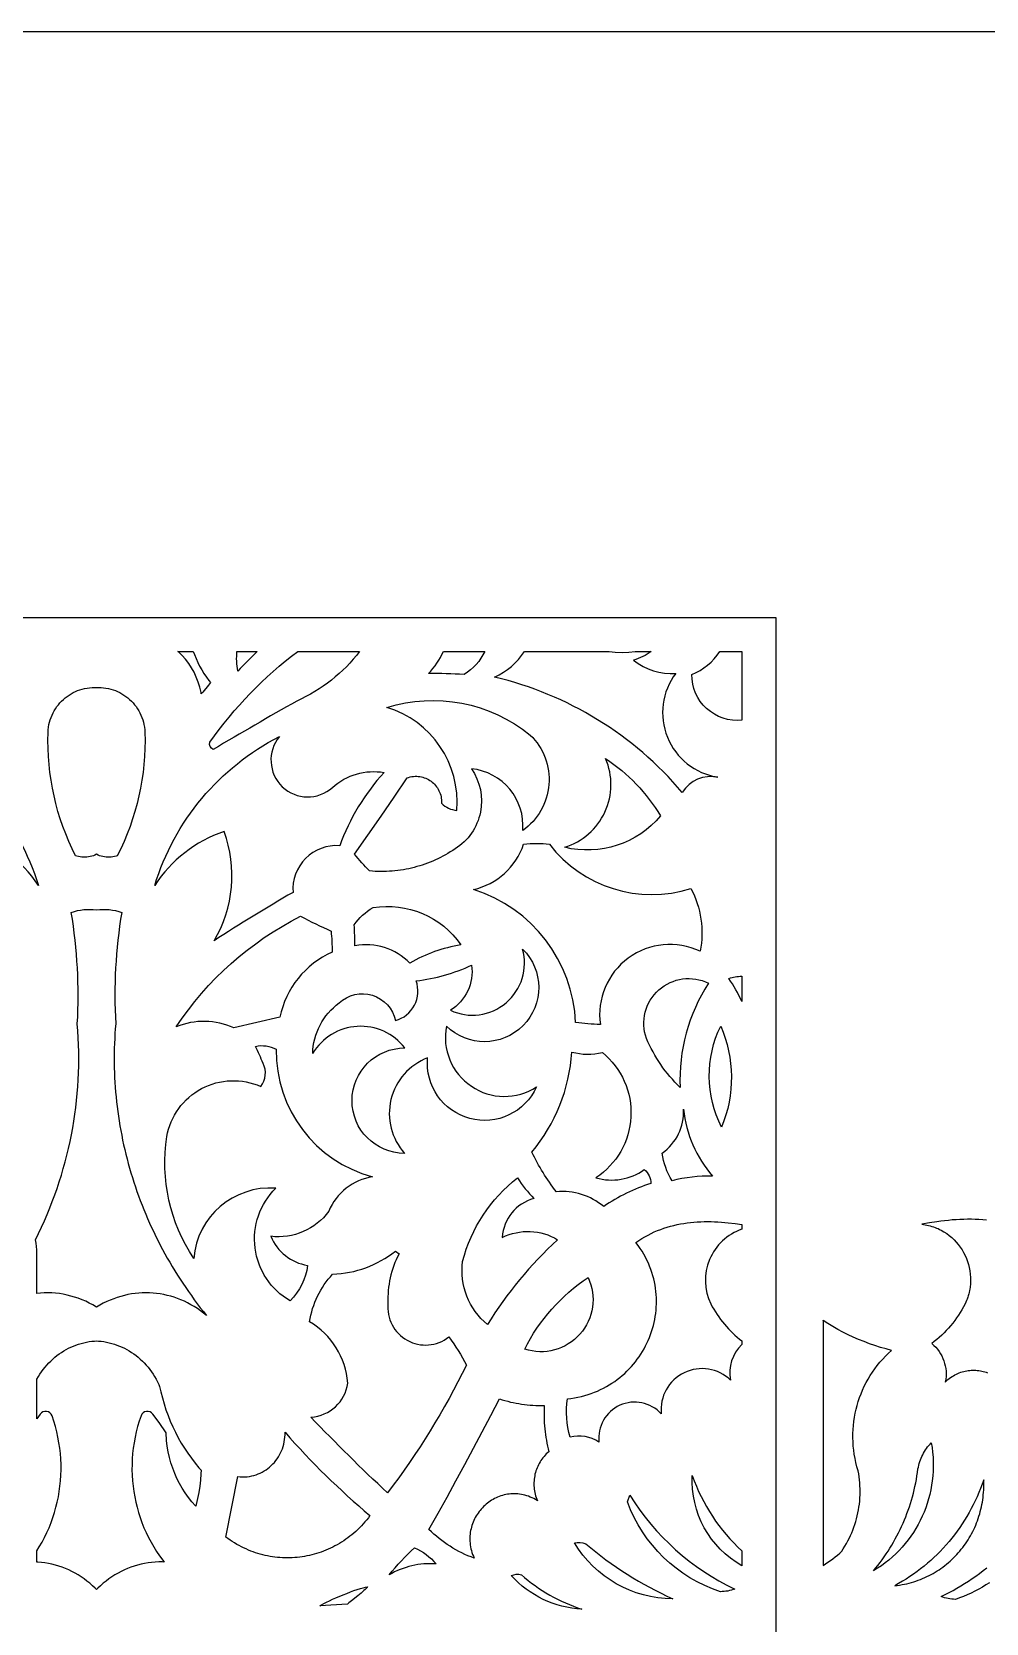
# Model space of a CAD drawing. Extents: x -570 to 570, y -425 to 425.
# Drawn here: x 150.4 to 296.4, y 1.6 to 245 of the extents above; entities that cross this region are included whole.
import ezdxf

# ---------------------------------------------------------------- set-up
doc = ezdxf.new("R2010")
doc.units = 0
doc.layers.add('LAYER_1', color=18, linetype='CONTINUOUS')
doc.layers.add('LAYER_2', color=4, linetype='CONTINUOUS')

msp = doc.modelspace()

# ---------------------------------------------------------------- linework, layer by layer
at = {"layer": 'LAYER_1'}
for points in [[(175.11, 150.25), (175.29, 149.76), (175.53, 149.16), (175.8, 148.57), (176.09, 148), (176.41, 147.43), (176.75, 146.88), (177.11, 146.33), (177.5, 145.8), (177.77, 145.47), (177.44, 145.07), (176.56, 144.04), (176.33, 143.78), (176.31, 143.94), (176.12, 144.76), (175.88, 145.56), (175.58, 146.33), (175.24, 147.06), (174.84, 147.76), (174.41, 148.42), (173.93, 149.04), (173.41, 149.62), (172.86, 150.16), (172.75, 150.25)], [(274.33, 12.67), (274.56, 13.02), (274.8, 13.41), (275.03, 13.8), (275.25, 14.21), (275.46, 14.61), (275.65, 15.03), (275.84, 15.45), (276.01, 15.87), (276.17, 16.3), (276.32, 16.73), (276.45, 17.17), (276.58, 17.61), (276.69, 18.05), (276.79, 18.5), (276.87, 18.95), (276.95, 19.4), (277.01, 19.86), (277.06, 20.32), (277.09, 20.78), (277.12, 21.24), (277.13, 21.7), (277.12, 22.16), (277.11, 22.63), (277.08, 23.09), (277.04, 23.56), (276.98, 24.02), (276.91, 24.49), (276.83, 24.95), (276.65, 25.57), (276.49, 26.2), (276.35, 26.83), (276.24, 27.46), (276.15, 28.09), (276.09, 28.72), (276.05, 29.36), (276.03, 29.99), (276.03, 30.62), (276.06, 31.25), (276.1, 31.87), (276.17, 32.5), (276.27, 33.12), (276.38, 33.73), (276.52, 34.34), (276.67, 34.95), (276.85, 35.54), (277.05, 36.13), (277.27, 36.72), (277.51, 37.29), (277.77, 37.86), (278.05, 38.42), (278.35, 38.97), (278.68, 39.5), (279.02, 40.03), (279.38, 40.54), (279.76, 41.05), (280.16, 41.53), (280.58, 42.01), (281.02, 42.47), (281.47, 42.92), (281.95, 43.35), (281.09, 43.57), (280.24, 43.82), (279.39, 44.09), (278.56, 44.38), (277.73, 44.7), (276.9, 45.03), (276.09, 45.38), (275.29, 45.75), (274.5, 46.15), (273.72, 46.56), (272.95, 47), (272.2, 47.46), (271.46, 47.94), (271.45, 47.95), (271.45, 10.48), (271.83, 10.72), (272.21, 10.96), (272.59, 11.22), (272.95, 11.49), (273.31, 11.77), (273.66, 12.06), (274, 12.36)], [(221.97, 35.93), (222.38, 35.8), (222.8, 35.68), (223.22, 35.57), (223.64, 35.46), (224.07, 35.37), (224.49, 35.28), (224.92, 35.21), (225.35, 35.14), (225.78, 35.08), (226.21, 35.03), (226.64, 34.99), (227.07, 34.96), (227.51, 34.93), (227.94, 34.92), (228.37, 34.91), (228.81, 34.92), (228.79, 34.47), (228.77, 34.03), (228.77, 33.58), (228.78, 33.14), (228.79, 32.69), (228.81, 32.25), (228.84, 31.8), (228.88, 31.36), (228.93, 30.92), (228.99, 30.48), (229.06, 30.04), (229.13, 29.6), (229.21, 29.16), (229.3, 28.72), (229.41, 28.29), (229.51, 27.86), (229.31, 27.69), (229.12, 27.51), (228.94, 27.32), (228.77, 27.12), (228.6, 26.93), (228.45, 26.72), (228.3, 26.51), (228.16, 26.29), (228.03, 26.07), (227.91, 25.85), (227.8, 25.62), (227.7, 25.38), (227.61, 25.15), (227.53, 24.91), (227.46, 24.66), (227.39, 24.42), (227.34, 24.17), (227.3, 23.92), (227.26, 23.66), (227.24, 23.41), (227.22, 23.16), (227.22, 22.9), (227.23, 22.64), (227.24, 22.39), (227.27, 22.13), (227.31, 21.87), (227.35, 21.62), (227.41, 21.37), (227.48, 21.11), (227.56, 20.86), (227.65, 20.61), (227.75, 20.37), (227.48, 20.53), (227.21, 20.68), (226.94, 20.81), (226.67, 20.93), (226.4, 21.04), (226.13, 21.13), (225.85, 21.21), (225.58, 21.28), (225.31, 21.33), (225.04, 21.37), (224.77, 21.4), (224.5, 21.42), (224.23, 21.43), (223.96, 21.43), (223.7, 21.41), (223.43, 21.38), (223.17, 21.35), (222.91, 21.3), (222.66, 21.24), (222.41, 21.17), (222.16, 21.09), (221.91, 21.01), (221.67, 20.91), (221.44, 20.8), (221.2, 20.69), (220.97, 20.56), (220.75, 20.43), (220.53, 20.29), (220.32, 20.14), (220.11, 19.98), (219.91, 19.82), (219.71, 19.65), (219.52, 19.47), (219.34, 19.28), (219.16, 19.09), (218.99, 18.89), (218.83, 18.69), (218.68, 18.47), (218.53, 18.26), (218.39, 18.03), (218.26, 17.81), (218.14, 17.57), (218.02, 17.33), (217.92, 17.09), (217.82, 16.84), (217.74, 16.59), (217.66, 16.33), (217.6, 16.07), (217.54, 15.81), (217.49, 15.54), (217.46, 15.27), (217.43, 15), (217.42, 14.73), (217.42, 14.45), (217.43, 14.17), (217.45, 13.88), (217.49, 13.6), (217.53, 13.31), (217.59, 13.03), (217.66, 12.74), (217.75, 12.45), (217.85, 12.16), (217.96, 11.87), (218.09, 11.58), (217.6, 11.76), (217.13, 11.95), (216.66, 12.16), (216.19, 12.38), (215.73, 12.61), (215.28, 12.86), (214.83, 13.12), (214.4, 13.39), (213.96, 13.67), (213.54, 13.96), (213.13, 14.27), (212.72, 14.59), (212.32, 14.92), (211.93, 15.26), (211.55, 15.61), (211.17, 15.97), (212.56, 18.45), (213.93, 20.93), (215.29, 23.41), (216.65, 25.9), (217.99, 28.4), (219.33, 30.9), (220.65, 33.41)], [(189.15, 30.83), (189.9, 29.97), (190.67, 29.12), (191.44, 28.28), (192.22, 27.45), (193.01, 26.63), (193.8, 25.81), (194.6, 25), (195.41, 24.2), (196.23, 23.41), (197.05, 22.62), (197.88, 21.85), (198.72, 21.08), (199.57, 20.32), (200.42, 19.56), (201.28, 18.82), (202.14, 18.08), (201.9, 17.76), (201.64, 17.43), (201.38, 17.12), (201.11, 16.82), (200.83, 16.52), (200.55, 16.23), (200.27, 15.95), (199.97, 15.68), (199.68, 15.42), (199.37, 15.17), (199.07, 14.92), (198.75, 14.69), (198.44, 14.46), (198.12, 14.24), (197.79, 14.03), (197.46, 13.82), (197.13, 13.63), (196.79, 13.45), (196.45, 13.27), (196.1, 13.1), (195.76, 12.95), (195.41, 12.8), (195.05, 12.66), (194.69, 12.52), (194.34, 12.4), (193.97, 12.29), (193.61, 12.18), (193.24, 12.09), (192.88, 12), (192.51, 11.92), (192.13, 11.85), (191.76, 11.79), (191.39, 11.74), (191.01, 11.7), (190.64, 11.67), (190.26, 11.64), (189.88, 11.63), (189.5, 11.62), (189.12, 11.63), (188.75, 11.64), (188.37, 11.66), (187.99, 11.7), (187.61, 11.74), (187.24, 11.79), (186.86, 11.85), (186.48, 11.92), (186.11, 12), (185.74, 12.09), (185.37, 12.19), (185, 12.29), (184.63, 12.41), (184.26, 12.54), (183.9, 12.67), (183.54, 12.82), (183.18, 12.98), (182.82, 13.14), (182.47, 13.32), (182.12, 13.5), (181.77, 13.69), (181.42, 13.9), (181.08, 14.11), (180.75, 14.34), (180.41, 14.57), (180.08, 14.81), (181.94, 24.06), (182.3, 24.03), (182.66, 24.01), (183.02, 24.02), (183.37, 24.04), (183.72, 24.09), (184.06, 24.16), (184.4, 24.24), (184.73, 24.34), (185.05, 24.46), (185.36, 24.6), (185.67, 24.75), (185.96, 24.92), (186.25, 25.1), (186.52, 25.3), (186.79, 25.51), (187.04, 25.74), (187.29, 25.98), (187.52, 26.23), (187.74, 26.5), (187.94, 26.77), (188.13, 27.06), (188.31, 27.36), (188.47, 27.67), (188.61, 27.99), (188.74, 28.32), (188.86, 28.65), (188.95, 29), (189.03, 29.35), (189.09, 29.71), (189.13, 30.08), (189.15, 30.45)], [(279.15, 9.65), (279.5, 10.06), (279.84, 10.48), (280.17, 10.91), (280.49, 11.34), (280.8, 11.78), (281.11, 12.22), (281.4, 12.67), (281.69, 13.12), (281.97, 13.58), (282.24, 14.04), (282.51, 14.51), (282.76, 14.98), (283.01, 15.46), (283.25, 15.94), (283.48, 16.43), (283.7, 16.92), (283.91, 17.42), (284.11, 17.91), (284.3, 18.42), (284.49, 18.92), (284.66, 19.43), (284.83, 19.94), (284.99, 20.46), (285.14, 20.98), (285.27, 21.5), (285.4, 22.03), (285.52, 22.56), (285.63, 23.09), (285.73, 23.62), (285.83, 24.16), (285.91, 24.7), (285.98, 25.24), (286.04, 25.52), (286.1, 25.8), (286.18, 26.07), (286.27, 26.34), (286.36, 26.61), (286.47, 26.88), (286.58, 27.14), (286.71, 27.39), (286.84, 27.64), (286.98, 27.89), (287.13, 28.13), (287.29, 28.36), (287.46, 28.59), (287.63, 28.81), (287.82, 29.03), (288.01, 29.24), (288.13, 28.5), (288.22, 27.77), (288.28, 27.04), (288.32, 26.31), (288.32, 25.59), (288.3, 24.87), (288.25, 24.15), (288.17, 23.43), (288.07, 22.73), (287.94, 22.02), (287.79, 21.33), (287.61, 20.64), (287.4, 19.96), (287.17, 19.29), (286.92, 18.63), (286.64, 17.98), (286.33, 17.35), (286.01, 16.72), (285.66, 16.11), (285.29, 15.51), (284.89, 14.92), (284.47, 14.36), (284.03, 13.8), (283.57, 13.26), (283.09, 12.74), (282.59, 12.24), (282.07, 11.76), (281.52, 11.29), (280.96, 10.85), (280.38, 10.43), (279.77, 10.03)], [(282.43, 7.37), (282.8, 7.42), (283.17, 7.47), (283.54, 7.53), (283.9, 7.6), (284.26, 7.67), (284.62, 7.76), (284.98, 7.85), (285.33, 7.96), (285.67, 8.07), (286.02, 8.19), (286.35, 8.32), (286.69, 8.45), (287.02, 8.6), (287.35, 8.75), (287.67, 8.91), (287.99, 9.07), (288.3, 9.25), (288.61, 9.43), (288.91, 9.62), (289.21, 9.81), (289.5, 10.01), (289.79, 10.22), (290.08, 10.44), (290.35, 10.66), (290.63, 10.89), (290.89, 11.13), (291.16, 11.37), (291.41, 11.61), (291.66, 11.87), (291.91, 12.13), (292.15, 12.39), (292.38, 12.66), (292.61, 12.94), (292.83, 13.22), (293.04, 13.5), (293.25, 13.79), (293.45, 14.09), (293.64, 14.39), (293.83, 14.7), (294.01, 15.01), (294.18, 15.32), (294.35, 15.64), (294.51, 15.97), (294.66, 16.29), (294.81, 16.63), (294.94, 16.96), (295.07, 17.3), (295.2, 17.64), (295.31, 17.99), (295.42, 18.34), (295.51, 18.7), (295.6, 19.05), (295.69, 19.41), (295.76, 19.78), (295.83, 20.14), (295.88, 20.51), (295.93, 20.88), (295.97, 21.25), (296, 21.63), (296.03, 22.01), (296.04, 22.39), (296.04, 22.77), (296.04, 23.16), (296.03, 23.54), (295.8, 22.89), (295.55, 22.25), (295.3, 21.61), (295.03, 20.98), (294.74, 20.36), (294.44, 19.75), (294.13, 19.15), (293.8, 18.55), (293.46, 17.96), (293.11, 17.39), (292.75, 16.82), (292.37, 16.26), (291.98, 15.71), (291.58, 15.17), (291.16, 14.64), (290.73, 14.12), (290.3, 13.61), (289.85, 13.11), (289.38, 12.62), (288.91, 12.15), (288.43, 11.68), (287.93, 11.23), (287.43, 10.79), (286.91, 10.36), (286.38, 9.94), (285.85, 9.53), (285.3, 9.14), (284.74, 8.76), (284.18, 8.39), (283.6, 8.04), (283.02, 7.7)], [(208.98, 13.15), (209.44, 12.93), (209.89, 12.69), (210.33, 12.42), (210.75, 12.12), (211.15, 11.8), (211.54, 11.46), (211.91, 11.09), (212.25, 10.7), (211.79, 10.72), (211.32, 10.73), (210.86, 10.72), (210.39, 10.7), (209.93, 10.65), (209.47, 10.59), (209.01, 10.51), (208.56, 10.41), (208.11, 10.3), (207.66, 10.16), (207.22, 10.02), (206.78, 9.85), (206.35, 9.67), (205.92, 9.47), (205.5, 9.25), (205.09, 9.02), (205.54, 9.58), (206, 10.12), (206.47, 10.65), (206.95, 11.18), (207.44, 11.69), (207.95, 12.19), (208.46, 12.68)], [(201.78, 7.21), (201.7, 7.09), (201.58, 6.95), (201.42, 6.8), (201.23, 6.62), (200.78, 6.24), (200.27, 5.84), (199.3, 5.07), (198.93, 4.75), (198.8, 4.63), (198.7, 4.52), (194.48, 4.29), (194.75, 4.45), (195.08, 4.64), (195.48, 4.84), (195.93, 5.06), (196.42, 5.29), (196.94, 5.52), (198.04, 5.98), (198.6, 6.2), (199.15, 6.41), (199.69, 6.61), (200.2, 6.78), (200.67, 6.93), (201.1, 7.06), (201.47, 7.15)]]:
    msp.add_lwpolyline(points, close=True, dxfattribs=at)
for points in [[(190.96, 142.66, 0.004418), (178.17, 135.26, -0.4), (177.62, 136.36, -0.076399), (191.1, 150.25), (200.56, 150.25, -0.124997)], [(181.93, 147.24, -0.070808), (181.8, 150.25), (184.91, 150.25, 0.009992)], [(216.54, 146.73, 0.013484), (211.1, 146.87, 0.092463), (213.37, 150.25), (219.7, 150.25, -0.154386)], [(238.72, 150.25), (239.65, 150.14), (240.71, 150.1), (241.76, 150.14), (242.69, 150.25), (245.18, 150.25, -0.090509), (242.47, 148.92, 0.190741), (248.93, 146.89, 0.566428), (255.35, 131.02, 0.30721), (249.91, 128.69, 0.16029), (221.21, 146.32, 0.143754), (225.77, 150.25)], [(259.05, 150.25), (259.05, 139.74, -0.448771), (251.38, 146.72, 0.155639), (255.68, 150.25)], [(161, 144.74), (161.38, 144.7), (161.76, 144.65), (162.13, 144.58), (162.49, 144.49), (162.85, 144.38), (163.19, 144.25), (163.54, 144.11), (163.87, 143.95), (164.19, 143.77), (164.51, 143.57), (164.81, 143.36), (165.1, 143.14), (165.38, 142.9), (165.65, 142.64), (165.9, 142.37), (166.14, 142.09), (166.37, 141.8), (166.58, 141.49), (166.77, 141.17), (166.95, 140.84), (167.11, 140.5), (167.25, 140.16), (167.38, 139.8), (167.49, 139.43), (167.57, 139.05), (167.64, 138.66), (167.69, 138.27), (167.71, 137.86, -0.127301), (163.49, 118.98), (163.32, 118.92), (163.07, 118.86), (162.81, 118.81), (162.55, 118.78), (162.3, 118.76), (162.04, 118.76), (161.79, 118.78), (161.53, 118.81), (161.28, 118.86), (161.03, 118.93), (160.79, 119.01), (160.55, 119.11), (160.31, 119.22), (160.31, 119.22), (160.3, 119.22), (160.07, 119.11), (159.83, 119.01), (159.59, 118.93), (159.34, 118.86), (159.09, 118.81), (158.83, 118.78), (158.58, 118.76), (158.32, 118.76), (158.06, 118.78), (157.81, 118.81), (157.55, 118.86), (157.3, 118.92), (157.12, 118.98, -0.127301), (152.9, 137.86), (152.93, 138.27), (152.98, 138.66), (153.04, 139.05), (153.13, 139.43), (153.24, 139.8), (153.36, 140.16), (153.51, 140.5), (153.67, 140.84), (153.85, 141.17), (154.04, 141.49), (154.25, 141.8), (154.48, 142.09), (154.72, 142.37), (154.97, 142.64), (155.24, 142.9), (155.52, 143.14), (155.81, 143.36), (156.11, 143.57), (156.42, 143.77), (156.75, 143.95), (157.08, 144.11), (157.42, 144.25), (157.77, 144.38), (158.13, 144.49), (158.49, 144.58), (158.86, 144.65), (159.24, 144.7), (159.62, 144.74), (160, 144.75), (160.31, 144.74), (160.62, 144.75)], [(204.7, 141.68, -0.250469), (226.67, 137.46, -0.467604), (225.52, 122.85, 0.410285), (217.66, 132.3, -0.429437), (215.16, 120.05), (214.8, 119.81), (214.43, 119.58), (214.06, 119.36), (213.69, 119.14), (213.31, 118.93), (212.93, 118.73), (212.54, 118.54), (212.15, 118.36), (211.76, 118.19), (211.36, 118.02), (210.96, 117.87), (210.56, 117.72), (210.15, 117.58), (209.75, 117.45), (209.33, 117.33), (208.92, 117.22), (208.51, 117.12), (208.09, 117.02), (207.67, 116.94), (207.25, 116.86), (206.82, 116.8), (206.4, 116.74), (205.97, 116.69), (205.54, 116.65), (205.12, 116.62), (204.69, 116.6), (204.25, 116.58), (203.82, 116.58), (203.39, 116.59), (202.96, 116.6), (202.53, 116.63), (202.09, 116.67, -0.029744), (199.78, 119.25), (201.82, 122.14), (203.84, 125.05), (205.84, 127.97), (207.81, 130.9), (208.06, 130.98), (208.31, 131.05), (208.55, 131.1), (208.8, 131.13), (209.05, 131.15), (209.29, 131.15), (209.53, 131.13), (209.77, 131.1), (210.01, 131.06), (210.24, 131), (210.46, 130.93), (210.68, 130.85), (210.9, 130.75), (211.1, 130.64), (211.3, 130.52), (211.5, 130.38), (211.68, 130.24), (211.86, 130.08), (212.03, 129.92), (212.18, 129.74), (212.33, 129.56), (212.46, 129.36), (212.59, 129.16), (212.7, 128.95), (212.8, 128.73), (212.89, 128.51), (212.96, 128.27), (213.02, 128.03), (213.06, 127.79), (213.09, 127.54), (213.1, 127.28), (213.1, 127.02, 0.182927), (215.44, 125.94, 0.353746)], [(132.33, 137.21, -0.203895), (151.41, 114.45, 0.168305), (140.79, 122.7, 0.226899), (142.33, 105.99, 0.01483), (130.25, 113.39, 0.458333), (123.11, 120.53, 0.097316), (116.32, 131.73, -0.229894), (124.22, 129.45, 0.930701)], [(188.29, 137.21, 0.930701), (196.4, 129.45, -0.229894), (204.3, 131.73, 0.097316), (197.51, 120.53, 0.458333), (190.37, 113.39, 0.01483), (178.29, 105.99, 0.226899), (179.82, 122.7, 0.168305), (169.21, 114.45, -0.203895)], [(238.2, 133.86, -0.110537), (246.6, 125.09, -0.284998), (231.93, 120.29, 0.445111)], [(225.65, 120.75, -0.071429), (229.6, 120.75, 0.313845), (251.25, 113.98, -0.172229), (252.65, 104.39, 0.598525), (237.39, 93.18, -0.018892), (233.61, 93.49, 0.315589), (218, 113.83, 0.260176)], [(160.31, 110.72), (160.8, 110.77), (161.29, 110.8), (161.77, 110.79), (162.26, 110.76), (162.75, 110.7), (163.23, 110.6), (163.7, 110.49), (164.17, 110.34), (164, 109.28), (163.84, 108.22), (163.71, 107.16), (163.58, 106.1), (163.47, 105.03), (163.38, 103.97), (163.3, 102.9), (163.23, 101.84), (163.18, 100.77), (163.15, 99.7), (163.13, 98.63), (163.12, 97.56), (163.13, 96.49), (163.15, 95.42), (163.19, 94.36), (163.24, 93.29), (163.18, 92.54), (163.13, 91.79), (163.09, 91.04), (163.06, 90.3), (163.03, 89.55), (163.02, 88.8), (163.01, 88.06), (163.02, 87.31), (163.03, 86.57), (163.05, 85.82), (163.08, 85.08), (163.12, 84.34), (163.17, 83.59), (163.23, 82.85), (163.3, 82.12), (163.38, 81.38), (163.46, 80.64), (163.55, 79.9), (163.66, 79.17), (163.77, 78.44), (163.89, 77.71), (164.02, 76.98), (164.16, 76.25), (164.31, 75.52), (164.46, 74.8), (164.63, 74.08), (164.8, 73.35), (164.98, 72.64), (165.17, 71.92), (165.37, 71.2), (165.58, 70.49), (165.8, 69.78), (166.02, 69.07), (166.26, 68.37), (166.5, 67.67), (166.75, 66.97), (167.01, 66.27), (167.28, 65.57), (167.55, 64.88), (167.84, 64.19), (168.13, 63.51), (168.43, 62.82), (168.74, 62.14), (169.06, 61.46), (169.39, 60.79), (169.72, 60.12), (170.06, 59.45), (170.42, 58.79), (170.78, 58.13), (171.14, 57.47), (171.52, 56.82), (171.9, 56.17), (172.3, 55.52), (172.7, 54.88), (173.11, 54.24), (173.52, 53.61), (173.95, 52.97), (174.38, 52.35), (174.82, 51.73), (175.27, 51.11), (175.73, 50.49), (176.19, 49.88), (176.66, 49.28), (177.15, 48.68), (176.68, 49.05), (176.21, 49.41), (175.74, 49.74), (175.25, 50.05), (174.75, 50.34), (174.25, 50.61), (173.75, 50.86), (173.23, 51.08), (172.71, 51.29), (172.19, 51.47), (171.66, 51.63), (171.12, 51.77), (170.59, 51.89), (170.04, 51.99), (169.5, 52.06), (168.96, 52.12), (168.41, 52.15), (167.86, 52.16), (167.31, 52.15), (166.76, 52.11), (166.21, 52.06), (165.66, 51.98), (165.11, 51.88), (164.57, 51.76), (164.02, 51.61), (163.48, 51.45), (162.94, 51.26), (162.4, 51.05), (161.87, 50.82), (161.35, 50.56), (160.82, 50.28), (160.31, 49.98), (159.76, 50.3), (159.21, 50.59), (158.65, 50.86), (158.09, 51.1), (157.52, 51.32), (156.95, 51.51), (156.38, 51.67), (155.8, 51.82), (155.23, 51.93), (154.65, 52.03), (154.06, 52.09), (153.48, 52.14), (152.9, 52.16), (152.32, 52.15), (151.74, 52.12), (151.17, 52.07), (151.17, 58.25, 0.048084), (150.97, 60.26), (151.44, 61.22), (151.9, 62.19), (152.34, 63.17), (152.76, 64.15), (153.17, 65.14), (153.55, 66.13), (153.93, 67.13), (154.28, 68.13), (154.62, 69.14), (154.93, 70.15), (155.23, 71.17), (155.52, 72.19), (155.78, 73.22), (156.03, 74.25), (156.26, 75.29), (156.47, 76.33), (156.67, 77.37), (156.84, 78.41), (157, 79.46), (157.14, 80.51), (157.26, 81.57), (157.36, 82.63), (157.45, 83.69), (157.52, 84.75), (157.56, 85.81), (157.59, 86.87), (157.6, 87.94), (157.59, 89.01), (157.57, 90.08), (157.52, 91.15), (157.46, 92.22), (157.37, 93.29), (157.43, 94.36), (157.46, 95.42), (157.49, 96.49), (157.5, 97.56), (157.49, 98.63), (157.47, 99.7), (157.43, 100.77), (157.38, 101.84), (157.32, 102.9), (157.24, 103.97), (157.14, 105.03), (157.03, 106.1), (156.91, 107.16), (156.77, 108.22), (156.62, 109.28), (156.45, 110.34), (156.92, 110.49), (157.39, 110.6), (157.87, 110.7), (158.35, 110.76), (158.84, 110.79), (159.33, 110.8), (159.82, 110.77)], [(191.54, 109.74, 0.015613), (196.2, 107.48, -0.014201), (196.37, 104.27, 0.242101), (188.36, 94.29), (181.32, 92.67, 0.210762), (172.5, 92.81, -0.131494)], [(202.62, 111.07, -0.290286), (216.05, 105.36, 0.093313), (208.25, 102.58, 0.250344), (199.84, 105.22, 0.020178), (199.73, 108.43, -0.115727)], [(225.5, 104.73, -1), (213.84, 92.96, 0.660776), (227.62, 83.64, -0.846436), (210.97, 88.08, 0.527165), (207.44, 73.48, -1), (207.48, 89.6, 0.528721), (193.38, 88.76, -0.231059), (197.42, 96.49, -0.585279), (206.04, 93.8, 0.43557), (209.21, 99.86, 0.081447), (217.7, 102.28, -0.297019), (214.44, 95.36, 0.639339)], [(244.44, 91.05, -0.674396), (253.93, 99.51, 0.154799), (249.59, 83.57, -0.099546)], [(257.04, 100.24, -0.071659), (259.05, 100.59), (259.05, 96.72, 0.036253)], [(255.8, 92.96, -0.202648), (255.94, 77.51, -0.235088)], [(184.61, 89.85, -0.180266), (187.81, 89.4, 0.343767), (202.54, 69.91, 0.263043), (195.84, 64.63, -0.27), (186.96, 60.8, 0.260252), (192.6, 56.36, -0.167096), (189.92, 50.93, -0.493524), (187.73, 68.15, 0.411118), (175.18, 57.42, -0.186909), (171.06, 76.04, -0.486535), (185.45, 83.72, 0.285149), (185.8, 87.24, 0.015682)], [(233.04, 88.97, 0.122041), (237.7, 88.9, -0.506566), (236.72, 69.75, 0.229925), (244.11, 71, -0.244526), (245.1, 68.88, 0.070676), (237.91, 65.36, 0.194819), (230.67, 67.62, -0.054599), (226.9, 73.68, 0.157976)], [(250.11, 80.22, 0.152277), (254.55, 70, 0.071392), (248.35, 69.29, -0.106904), (246.87, 73.52, 0.253658)], [(224.72, 69.73, 0.048), (227.23, 66.56, 0.328175), (222.39, 60.63, -0.255113), (230.85, 60.28, 0.070225), (220.13, 47.3, -0.260364), (216.32, 56.96, -0.166617)], [(242.83, 59.84), (243.29, 60.15), (243.75, 60.45), (244.21, 60.73), (244.69, 60.99), (245.16, 61.24), (245.64, 61.46), (246.13, 61.67), (246.62, 61.86), (247.11, 62.04), (247.61, 62.2), (248.11, 62.34), (248.61, 62.47), (249.12, 62.59), (249.63, 62.69), (250.15, 62.78), (250.66, 62.85), (251.18, 62.91), (251.7, 62.96), (252.22, 63), (252.74, 63.03), (253.27, 63.04), (253.79, 63.05), (254.32, 63.04), (254.84, 63.03), (255.37, 63), (255.9, 62.97), (256.43, 62.93), (256.95, 62.88), (258.01, 62.76), (259.05, 62.61), (259.05, 61.89, 0.450074), (254.29, 50.45, 0.108482), (259.05, 44.79), (259.05, 44.24, 0.264115), (257.31, 38.81, 0.696648), (246.7, 33.66, 0.726017), (237.18, 29.33, 0.20843), (232.75, 30.1, -0.101667), (232.34, 35.94), (232.89, 36.01), (233.43, 36.09), (233.96, 36.19), (234.48, 36.31), (235, 36.45), (235.5, 36.6), (235.99, 36.76), (236.48, 36.95), (236.95, 37.14), (237.42, 37.35), (237.87, 37.58), (238.31, 37.82), (238.74, 38.07), (239.17, 38.33), (239.58, 38.61), (239.98, 38.9), (240.36, 39.2), (240.74, 39.51), (241.11, 39.84), (241.46, 40.17), (241.8, 40.52), (242.13, 40.87), (242.45, 41.24), (242.75, 41.61), (243.04, 41.99), (243.32, 42.39), (243.59, 42.78), (243.84, 43.19), (244.08, 43.61), (244.31, 44.03), (244.52, 44.46), (244.72, 44.89), (244.9, 45.33), (245.07, 45.77), (245.23, 46.23), (245.37, 46.68), (245.5, 47.14), (245.61, 47.6), (245.71, 48.07), (245.79, 48.54), (245.86, 49.01), (245.91, 49.49), (245.95, 49.97), (245.97, 50.45), (245.98, 50.93), (245.96, 51.41), (245.94, 51.89), (245.89, 52.38), (245.83, 52.86), (245.76, 53.34), (245.66, 53.82), (245.55, 54.3), (245.42, 54.78), (245.28, 55.26), (245.11, 55.73), (244.93, 56.21), (244.74, 56.67), (244.52, 57.14), (244.28, 57.6), (244.03, 58.06), (243.76, 58.51), (243.47, 58.96), (243.16, 59.4)], [(206.59, 58.11, 0.134719), (204.9, 50.56, 0.664616), (214.21, 45.41, -0.043369), (216.89, 41.11, -0.049505), (204.83, 21.57, -0.015353), (193.12, 33.14, 0.357023), (198.76, 38.36, 0.243063), (192.91, 47.74, -0.14921), (196.43, 55.01, 0.16006), (206.03, 58.53)], [(235.51, 54.5, -0.658893), (225.82, 43.55, -0.130387)], [(160.6, 44.78), (161.02, 44.74), (161.43, 44.69), (161.84, 44.62), (162.25, 44.53), (162.65, 44.43), (163.05, 44.31), (163.44, 44.17), (163.83, 44.02), (164.21, 43.86), (164.59, 43.68), (164.96, 43.48), (165.32, 43.28), (165.67, 43.05), (166.02, 42.82), (166.36, 42.56), (166.68, 42.3), (167, 42.02), (167.32, 41.73), (167.62, 41.43), (167.91, 41.11), (168.19, 40.78), (168.46, 40.44), (168.71, 40.09), (168.96, 39.72), (169.19, 39.35), (169.41, 38.96), (169.62, 38.56), (169.82, 38.15), (169.96, 37.81), (170.14, 36.99), (170.38, 36.08), (170.64, 35.17), (170.93, 34.28), (171.25, 33.39), (171.6, 32.52), (171.98, 31.67), (172.38, 30.83), (172.82, 30), (173.28, 29.19), (173.76, 28.4), (174.28, 27.62), (174.82, 26.87), (175.38, 26.13), (175.97, 25.41), (176.3, 25.04), (176.28, 24.47), (176.21, 23.52), (176.1, 22.57), (175.95, 21.63), (175.77, 20.7), (175.55, 19.77), (175.49, 19.54), (175.46, 19.57), (174.9, 20.2), (174.37, 20.87), (173.88, 21.55), (173.42, 22.27), (173, 23.01), (172.62, 23.77), (172.28, 24.55), (171.97, 25.35), (171.7, 26.16), (171.47, 26.99), (171.28, 27.84), (171.14, 28.7), (171.03, 29.57), (170.95, 30.75), (169.89, 32.31), (168.93, 33.61, 0.606754), (167.12, 33.33), (166.85, 32.54), (166.6, 31.72), (166.39, 30.9), (166.21, 30.07), (166.05, 29.24), (165.93, 28.41), (165.84, 27.58), (165.77, 26.75), (165.74, 25.91), (165.73, 25.08), (165.76, 24.25), (165.81, 23.42), (165.9, 22.6), (166.01, 21.78), (166.15, 20.97), (166.31, 20.16), (166.51, 19.36), (166.73, 18.56), (166.98, 17.78), (167.26, 17.01), (167.57, 16.24), (167.9, 15.49), (168.26, 14.75), (168.65, 14.02), (169.06, 13.31), (169.5, 12.61), (169.97, 11.92), (170.46, 11.26), (170.68, 10.99), (170.37, 11), (169.82, 11), (169.28, 10.97), (168.73, 10.93), (168.2, 10.86), (167.66, 10.77), (167.13, 10.66), (166.6, 10.52), (166.08, 10.37), (165.57, 10.19), (165.07, 10), (164.57, 9.78), (164.08, 9.55), (163.6, 9.29), (163.12, 9.02), (162.66, 8.73), (162.21, 8.41), (161.77, 8.08), (161.34, 7.73), (160.92, 7.37), (160.52, 6.98), (160.31, 6.77), (160.1, 6.98), (159.69, 7.37), (159.28, 7.73), (158.85, 8.08), (158.41, 8.41), (157.95, 8.73), (157.49, 9.02), (157.02, 9.29), (156.54, 9.55), (156.05, 9.78), (155.55, 10), (155.05, 10.19), (154.53, 10.37), (154.01, 10.52), (153.49, 10.66), (152.96, 10.77), (152.42, 10.86), (151.88, 10.93), (151.34, 10.97), (151.17, 10.98), (151.17, 12.69), (151.55, 13.31), (151.97, 14.02), (152.35, 14.75), (152.71, 15.49), (153.05, 16.24), (153.35, 17.01), (153.63, 17.78), (153.88, 18.56), (154.11, 19.36), (154.3, 20.16), (154.47, 20.97), (154.61, 21.78), (154.72, 22.6), (154.8, 23.42), (154.86, 24.25), (154.88, 25.08), (154.88, 25.91), (154.84, 26.75), (154.78, 27.58), (154.69, 28.41), (154.56, 29.24), (154.41, 30.07), (154.23, 30.9), (154.01, 31.72), (153.77, 32.54), (153.5, 33.33, 0.606754), (151.68, 33.61), (151.17, 32.91), (151.17, 38.89), (151.2, 38.96), (151.42, 39.35), (151.66, 39.72), (151.9, 40.09), (152.16, 40.44), (152.43, 40.78), (152.71, 41.11), (153, 41.43), (153.3, 41.73), (153.61, 42.02), (153.93, 42.3), (154.26, 42.56), (154.6, 42.82), (154.94, 43.05), (155.3, 43.28), (155.66, 43.48), (156.03, 43.68), (156.4, 43.86), (156.78, 44.02), (157.17, 44.17), (157.56, 44.31), (157.96, 44.43), (158.36, 44.53), (158.77, 44.62), (159.18, 44.69), (159.6, 44.74), (160.02, 44.78), (160.31, 44.79)], [(251.45, 24.23, 0.124794), (259.05, 12.68), (259.05, 10.39, -0.283219)], [(241.9, 21.21, 0.14465), (257.97, 6.86, -0.088638), (255.75, 6.45, -0.228526), (241.53, 20.17)], [(233.42, 13.9, -0.152933), (235.15, 13.78, 0.071113), (248.47, 5.38, -0.262057)], [(223.76, 8.92, -0.180062), (225.3, 9.04, 0.103073), (234.54, 3.79, -0.199902)]]:
    msp.add_lwpolyline(points, format="xyb", close=True, dxfattribs=at)
for points in [[(296.46, 63.25), (295.89, 63.31), (295.31, 63.35), (294.73, 63.38), (294.15, 63.4), (293.56, 63.4), (292.98, 63.39), (292.39, 63.37), (291.81, 63.34), (291.22, 63.3), (290.63, 63.24), (290.05, 63.18), (289.46, 63.11), (288.88, 63.03), (287.72, 62.84), (286.57, 62.64), (286.83, 62.6), (287.1, 62.56), (287.35, 62.52), (287.61, 62.46), (287.86, 62.4), (288.11, 62.32), (288.36, 62.25), (288.6, 62.16), (288.83, 62.07), (289.07, 61.97), (289.29, 61.86), (289.52, 61.75), (289.95, 61.5), (290.37, 61.23), (290.77, 60.94), (291.14, 60.62), (291.5, 60.28), (291.84, 59.92), (292.15, 59.55), (292.45, 59.15), (292.72, 58.75), (292.96, 58.32), (293.19, 57.88), (293.39, 57.43), (293.56, 56.97), (293.7, 56.49), (293.82, 56.01), (293.92, 55.52), (293.98, 55.03), (294.02, 54.52), (294.02, 54.02), (294, 53.51), (293.94, 53), (293.9, 52.74), (293.86, 52.49), (293.8, 52.23), (293.74, 51.98), (293.67, 51.72), (293.59, 51.47), (293.5, 51.21), (293.4, 50.96), (293.3, 50.71), (293.19, 50.46), (292.95, 50.02), (292.7, 49.58), (292.44, 49.15), (292.17, 48.73), (291.89, 48.31), (291.6, 47.91), (291.29, 47.51), (290.98, 47.12), (290.65, 46.75), (290.31, 46.38), (289.97, 46.02), (289.61, 45.67), (289.24, 45.34), (288.87, 45.01), (288.48, 44.69), (288.09, 44.39), (288.4, 44.12), (288.69, 43.83), (288.96, 43.52), (289.2, 43.19), (289.42, 42.85), (289.62, 42.5), (289.79, 42.13), (289.94, 41.75), (290.06, 41.37), (290.16, 40.97), (290.23, 40.57), (290.27, 40.16), (290.29, 39.75), (290.27, 39.34), (290.23, 38.93), (290.16, 38.51), (290.36, 38.7), (290.56, 38.88), (290.77, 39.05), (290.98, 39.2), (291.19, 39.35), (291.41, 39.48), (291.63, 39.61), (291.85, 39.72), (292.07, 39.83), (292.3, 39.92), (292.53, 40), (292.75, 40.08), (292.98, 40.14), (293.21, 40.2), (293.44, 40.24), (293.68, 40.28), (293.91, 40.3), (294.14, 40.32), (294.37, 40.33), (294.6, 40.33), (294.83, 40.32), (295.06, 40.3), (295.29, 40.27), (295.52, 40.24), (295.74, 40.19), (295.97, 40.14), (296.19, 40.08), (296.41, 40.01), (296.63, 39.94)], [(296.92, 7.83), (296.38, 7.48), (295.83, 7.15), (295.27, 6.84), (294.7, 6.54), (294.12, 6.25), (293.53, 5.98), (292.94, 5.73), (292.33, 5.5), (291.72, 5.28), (291.43, 5.29), (291.15, 5.31), (290.87, 5.34), (290.59, 5.39), (290.32, 5.45), (290.04, 5.52), (289.77, 5.6), (289.51, 5.7), (290.12, 6), (290.74, 6.32), (291.34, 6.65), (291.94, 6.99), (292.53, 7.34), (293.12, 7.7), (293.7, 8.08), (294.27, 8.46), (294.84, 8.85), (295.39, 9.25), (295.94, 9.67), (296.49, 10.09)]]:
    msp.add_lwpolyline(points, dxfattribs=at)
at = {"layer": 'LAYER_2'}
for points in [[(390, -245), (390, 245), (-390, 245), (-390, -245)], [(-264.24, -155.43), (-264.24, 155.43), (264.24, 155.43), (264.24, -155.43)]]:
    msp.add_lwpolyline(points, close=True, dxfattribs=at)

doc.saveas('drawing.dxf')
